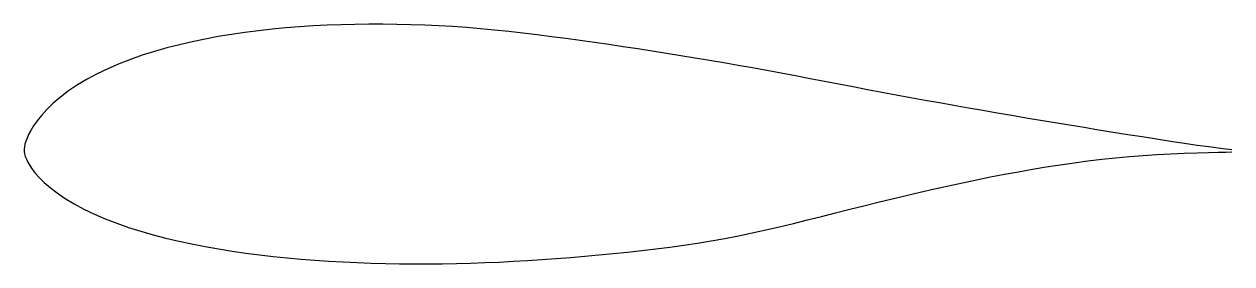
# Model space of a CAD drawing. Header units: metres. Extents: x 0 to 1, y -0.094 to 0.104.
import ezdxf

# ---------------------------------------------------------------- set-up
doc = ezdxf.new("R2010")
doc.units = ezdxf.units.M

msp = doc.modelspace()

# ---------------------------------------------------------------- linework, layer by layer
at = {"layer": 'DU_06_W_200'}
msp.add_lwpolyline([(1.00003, 0.00033), (0.995071, 0.000991), (0.988745, 0.00179), (0.980844, 0.002821), (0.971354, 0.004134), (0.960703, 0.005676), (0.949361, 0.00738), (0.937673, 0.009188), (0.925781, 0.011064), (0.913799, 0.012967), (0.901782, 0.014892), (0.889754, 0.016828), (0.877727, 0.018779), (0.865704, 0.020741), (0.853697, 0.022719), (0.841679, 0.024714), (0.829686, 0.026717), (0.81774, 0.028741), (0.805771, 0.030796), (0.793799, 0.032857), (0.781854, 0.034939), (0.769889, 0.037053), (0.757924, 0.03918), (0.746007, 0.041327), (0.734077, 0.043511), (0.722128, 0.045716), (0.710225, 0.047936), (0.698325, 0.050176), (0.686453, 0.052417), (0.674589, 0.054685), (0.662687, 0.056949), (0.650773, 0.059221), (0.638859, 0.06148), (0.626934, 0.063716), (0.615006, 0.065934), (0.603147, 0.068109), (0.591292, 0.070229), (0.57943, 0.072307), (0.567547, 0.074343), (0.555676, 0.076339), (0.543792, 0.078282), (0.531879, 0.080195), (0.519984, 0.08206), (0.508056, 0.083885), (0.496115, 0.085679), (0.484187, 0.087431), (0.472242, 0.089147), (0.460354, 0.090814), (0.448446, 0.092426), (0.436599, 0.09399), (0.424787, 0.095466), (0.413003, 0.096877), (0.40129, 0.098182), (0.389595, 0.099392), (0.377963, 0.100483), (0.366361, 0.101453), (0.354814, 0.102282), (0.343266, 0.102969), (0.331726, 0.103514), (0.320178, 0.103912), (0.308593, 0.10418), (0.297054, 0.104309), (0.285489, 0.10429), (0.273928, 0.104142), (0.262419, 0.103851), (0.25092, 0.103406), (0.239441, 0.102815), (0.228016, 0.102074), (0.216637, 0.101172), (0.205318, 0.100103), (0.194052, 0.098861), (0.182866, 0.097447), (0.171792, 0.095845), (0.160792, 0.094042), (0.149938, 0.092038), (0.13917, 0.089806), (0.128563, 0.087366), (0.118128, 0.084689), (0.107876, 0.081772), (0.097863, 0.07861), (0.088085, 0.075175), (0.078586, 0.071484), (0.069402, 0.067515), (0.060586, 0.063284), (0.052175, 0.058794), (0.044254, 0.054063), (0.036871, 0.049124), (0.030107, 0.044037), (0.024057, 0.038898), (0.018781, 0.033816), (0.014332, 0.02893), (0.010681, 0.024359), (0.007756, 0.020195), (0.00546, 0.016479), (0.00372, 0.013151), (0.002419, 0.010168), (0.001446, 0.007489), (0.000702, 0.005102), (0.000259, 0.002932), (0.000038, 0.000944), (0.000046, -0.000911), (0.000385, -0.002855), (0.00098, -0.004968), (0.001862, -0.007256), (0.003065, -0.009755), (0.00463, -0.012507), (0.006653, -0.015533), (0.009224, -0.018871), (0.012477, -0.022518), (0.016534, -0.026484), (0.021456, -0.03074), (0.027288, -0.035182), (0.03397, -0.039704), (0.041417, -0.044177), (0.049507, -0.048508), (0.058159, -0.052655), (0.067244, -0.056572), (0.076717, -0.060244), (0.08651, -0.063669), (0.096591, -0.066865), (0.106888, -0.069816), (0.117402, -0.072555), (0.128085, -0.075067), (0.138941, -0.077391), (0.149918, -0.07952), (0.161017, -0.081472), (0.172199, -0.083251), (0.183459, -0.084857), (0.194835, -0.08631), (0.206246, -0.087627), (0.217718, -0.088783), (0.229267, -0.089822), (0.240824, -0.090722), (0.252445, -0.091498), (0.264104, -0.09216), (0.275771, -0.092709), (0.287455, -0.093136), (0.299179, -0.093459), (0.310901, -0.093673), (0.322646, -0.093783), (0.334386, -0.093785), (0.346164, -0.093688), (0.357917, -0.093494), (0.369702, -0.093194), (0.381483, -0.092805), (0.393277, -0.092315), (0.405087, -0.091739), (0.416892, -0.091073), (0.428714, -0.090318), (0.440534, -0.089484), (0.452348, -0.088562), (0.464176, -0.087561), (0.475993, -0.08648), (0.487811, -0.085322), (0.499605, -0.084091), (0.511354, -0.08278), (0.523068, -0.081386), (0.534692, -0.079904), (0.546245, -0.078317), (0.557686, -0.07662), (0.569025, -0.074781), (0.58032, -0.072781), (0.591592, -0.07062), (0.60288, -0.068293), (0.614212, -0.065812), (0.625585, -0.063191), (0.63703, -0.060434), (0.648597, -0.057558), (0.660268, -0.05461), (0.671981, -0.051627), (0.683701, -0.048657), (0.69543, -0.045719), (0.707153, -0.042807), (0.718795, -0.039964), (0.730458, -0.03718), (0.742078, -0.034463), (0.753726, -0.031815), (0.765344, -0.029234), (0.77696, -0.02674), (0.788585, -0.024315), (0.800182, -0.021981), (0.811752, -0.019742), (0.823301, -0.017617), (0.83486, -0.015593), (0.846387, -0.013685), (0.857897, -0.011903), (0.869394, -0.010249), (0.88086, -0.008731), (0.892291, -0.007367), (0.903719, -0.00616), (0.91515, -0.005108), (0.926586, -0.004214), (0.93803, -0.00347), (0.949424, -0.002872), (0.960662, -0.002393), (0.971321, -0.001989), (0.980723, -0.001708), (0.988627, -0.001544), (0.994978, -0.001364), (0.99997, -0.001169)], dxfattribs=at)

doc.saveas('drawing.dxf')
